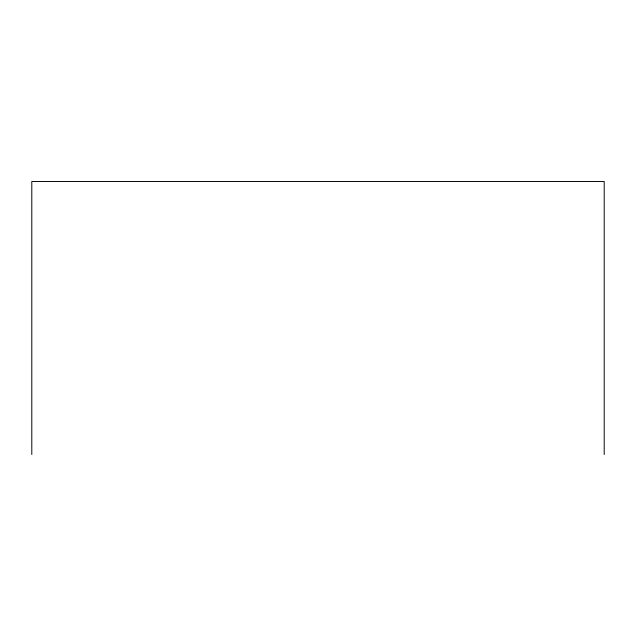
<?xml version="1.0" encoding="UTF-8"?>
<svg xmlns="http://www.w3.org/2000/svg" width="636" height="636" viewBox="0 0 636 636"><rect width="100%" height="100%" fill="white"/><g stroke="black" fill="none" stroke-linecap="round" stroke-linejoin="round"><path stroke-width="0.95" d="M604.2 454.517L604.2 181.483L31.8 181.483L31.8 454.517"/></g></svg>
